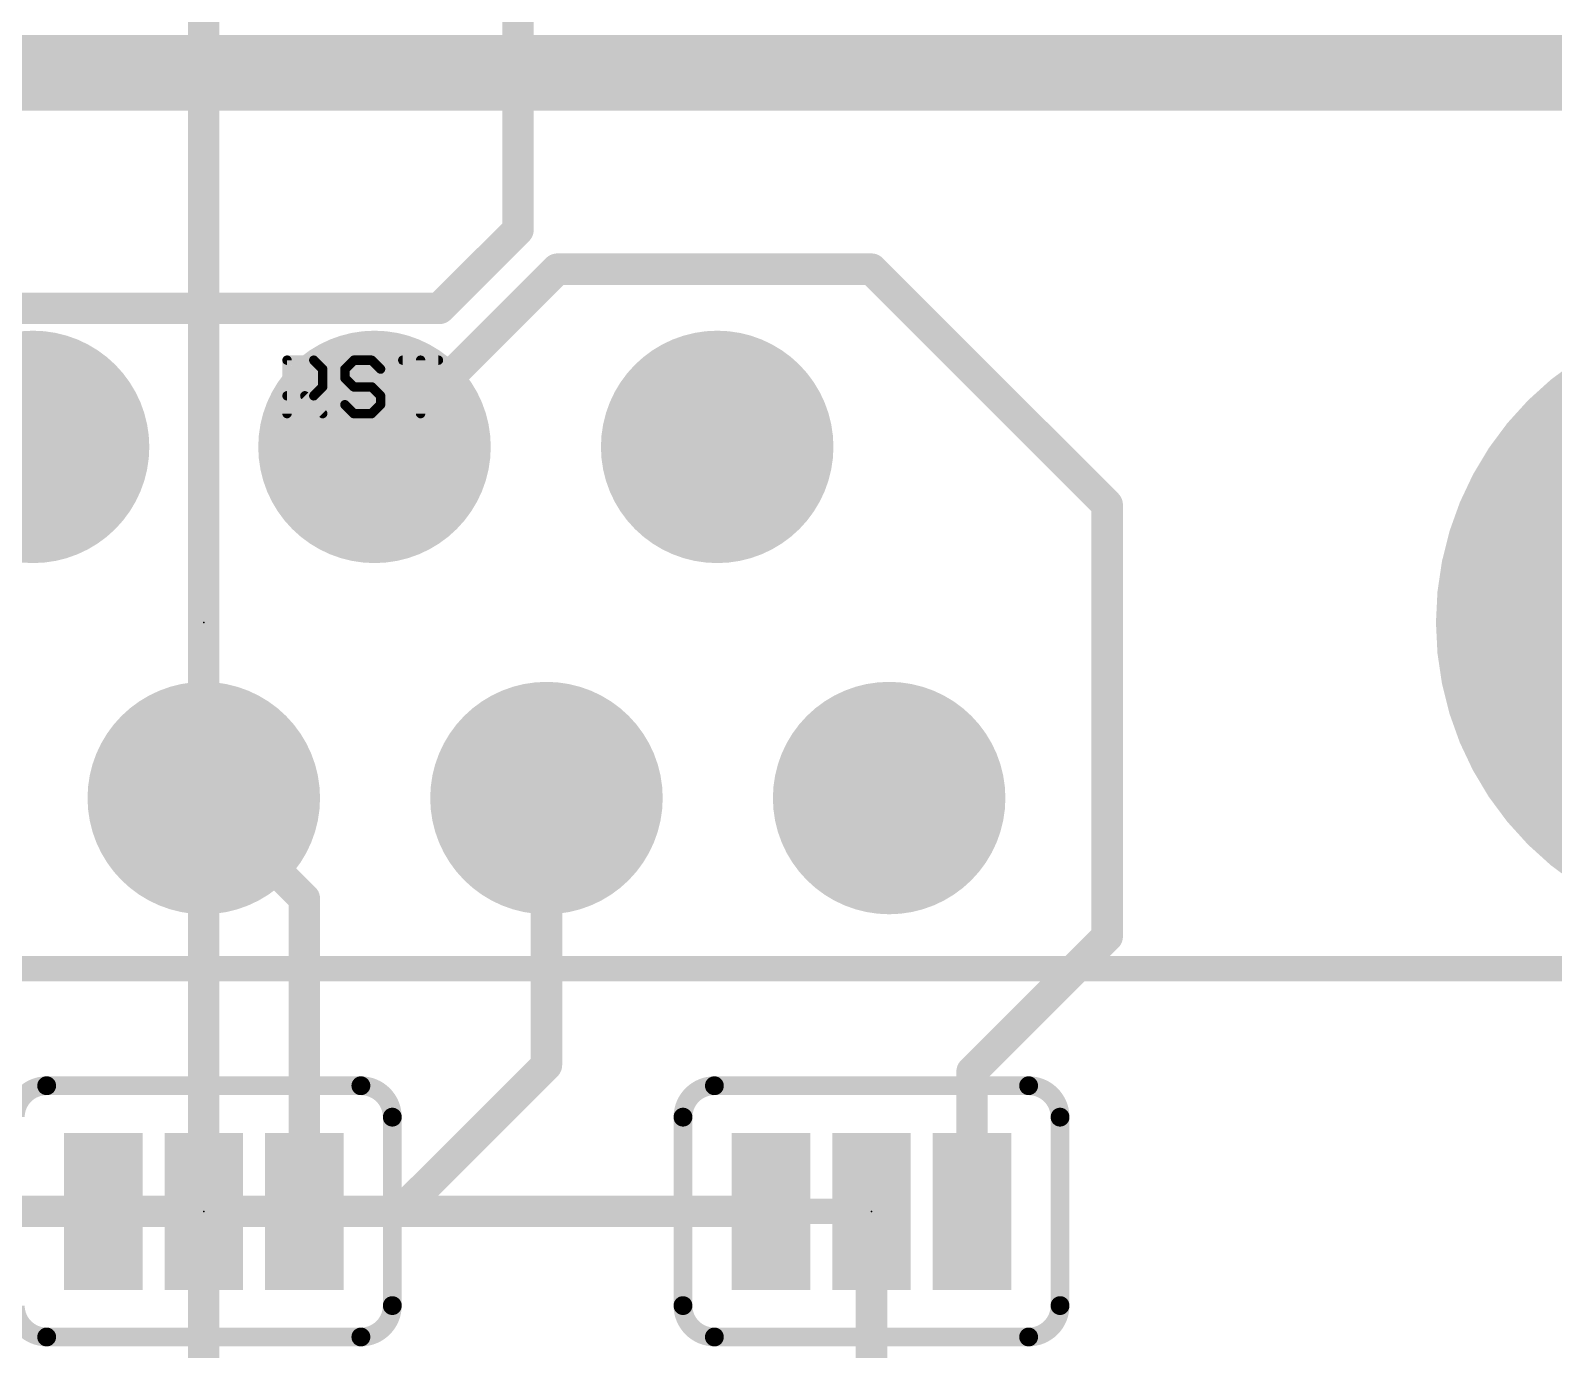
# Model space of a CAD drawing. Extents: x -28 to 79, y -27 to 67.
# Drawn here: x 25.27 to 37.58, y 44.92 to 55.59 of the extents above; entities that cross this region are included whole.
import ezdxf

# ---------------------------------------------------------------- set-up
doc = ezdxf.new("R2010")
doc.units = 0
for name, color, linetype in [('1', 12, 'CONTINUOUS'), ('16', 132, 'CONTINUOUS'), ('17', 110, 'CONTINUOUS'), ('21', 41, 'CONTINUOUS'), ('23', 53, 'CONTINUOUS'), ('51', 53, 'CONTINUOUS')]:
    doc.layers.add(name, color=color, linetype=linetype)

# ---------------------------------------------------------------- blocks, each defined once
blk = doc.blocks.new('RECT')
blk.add_solid([(-0.5, -0.5), (0.5, -0.5), (-0.5, 0.5), (0.5, 0.5)])
blk = doc.blocks.new('ROUNDP')
at = {"const_width": 0.5}
blk.add_lwpolyline([(0, -0.25, 1), (0, 0.25, 1), (0, -0.25)], format="xyb", dxfattribs=at)

msp = doc.modelspace()

# ---------------------------------------------------------------- linework, layer by layer
at = {"layer": '1'}
for points, const_width in [([(40.3225, 55.245), (23.495, 55.245)], 0.6096), ([(28.09, 52.22), (29.5275, 53.6575)], 0.254), ([(29.5275, 53.6575), (32.0675, 53.6575)], 0.254), ([(32.0675, 53.6575), (33.9725, 51.7525)], 0.254), ([(28.05, 52.22), (28.09, 52.22)], 0.254), ([(33.9725, 48.26), (33.9725, 51.7525)], 0.254), ([(27.4828, 48.5672), (26.67, 49.38)], 0.254), ([(27.4828, 46.0375), (27.4828, 48.5672)], 0.254), ([(32.8803, 47.1678), (33.9725, 48.26)], 0.254), ([(32.8803, 47.1678), (32.8803, 46.0375)], 0.254), ([(24.13, 46.0375), (25.8572, 46.0375)], 0.254), ([(26.67, 46.0375), (26.035, 46.0375)], 0.2032), ([(27.4828, 46.0375), (31.2547, 46.0375)], 0.254), ([(32.0675, 46.0375), (31.4325, 46.0375)], 0.2032), ([(32.0675, 46.0375), (32.0675, 44.1325)], 0.254)]:
    msp.add_lwpolyline(points, dxfattribs=dict(at, const_width=const_width))
for points, const_width in [([(29.5275, 53.721, 1), (29.5275, 53.594)], 0.127), ([(29.5724, 53.6126, 1), (29.4826, 53.7024)], 0.127), ([(32.1124, 53.7024, 1), (32.0226, 53.6126)], 0.127), ([(32.0675, 53.594, 1), (32.0675, 53.721)], 0.127), ([(28.05, 52.2835, 1), (28.05, 52.1565)], 0.127), ([(28.0451, 52.2649, 1), (28.1349, 52.1751)], 0.127), ([(28.09, 52.1565, 1), (28.09, 52.2835)], 0.127), ([(34.036, 51.7525, 1), (33.909, 51.7525)], 0.127), ([(33.9276, 51.7076, 1), (34.0174, 51.7974)], 0.127), ([(26.7149, 49.4249, 1), (26.6251, 49.3351)], 0.127), ([(27.5463, 48.5672, 1), (27.4193, 48.5672)], 0.127), ([(27.4379, 48.5223, 1), (27.5277, 48.6121)], 0.127), ([(34.0174, 48.2151, 1), (33.9276, 48.3049)], 0.127), ([(33.909, 48.26, 1), (34.036, 48.26)], 0.127), ([(32.9438, 47.1678, 1), (32.8168, 47.1678)], 0.127), ([(32.8354, 47.2127, 1), (32.9252, 47.1229)], 0.127), ([(25.8572, 45.974, 1), (25.8572, 46.101)], 0.127), ([(26.035, 46.0883, 1), (26.035, 45.9867)], 0.1016), ([(26.67, 45.9867, 1), (26.67, 46.0883)], 0.1016), ([(27.4828, 46.101, 1), (27.4828, 45.974)], 0.127), ([(27.4193, 46.0375, 1), (27.5463, 46.0375)], 0.127), ([(31.2547, 45.974, 1), (31.2547, 46.101)], 0.127), ([(31.4325, 46.0883, 1), (31.4325, 45.9867)], 0.1016), ([(32.131, 46.0375, 1), (32.004, 46.0375)], 0.127), ([(32.0675, 45.9867, 1), (32.0675, 46.0883)], 0.1016), ([(32.8168, 46.0375, 1), (32.9438, 46.0375)], 0.127)]:
    msp.add_lwpolyline(points, format="xyb", dxfattribs=dict(at, const_width=const_width))
at = {"layer": '16', "const_width": 0.254}
for points in [[(29.44, 49.38), (29.44, 47.22)], [(29.44, 47.22), (28.2575, 46.0375)], [(28.2575, 46.0375), (24.13, 46.0375)]]:
    msp.add_lwpolyline(points, dxfattribs=at)
at = {"layer": '16', "const_width": 0.127}
for points in [[(29.5035, 49.38, 1), (29.3765, 49.38)], [(29.3765, 47.22, 1), (29.5035, 47.22)], [(29.4849, 47.1751, 1), (29.3951, 47.2649)], [(28.2126, 46.0824, 1), (28.3024, 45.9926)], [(28.2575, 45.974, 1), (28.2575, 46.101)]]:
    msp.add_lwpolyline(points, format="xyb", dxfattribs=at)
at = {"layer": '21'}
for points, const_width in [([(11.27, 48), (42.07, 48)], 0.2032), ([(25.4, 47.0535), (27.94, 47.0535)], 0.1524), ([(30.7975, 47.0535), (33.3375, 47.0535)], 0.1524), ([(28.194, 46.7995), (28.194, 45.2755)], 0.1524), ([(30.5435, 46.7995), (30.5435, 45.2755)], 0.1524), ([(33.5915, 46.7995), (33.5915, 45.2755)], 0.1524), ([(27.94, 45.0215), (25.4, 45.0215)], 0.1524), ([(33.3375, 45.0215), (30.7975, 45.0215)], 0.1524)]:
    msp.add_lwpolyline(points, dxfattribs=dict(at, const_width=const_width))
for points, const_width in [([(25.4, 47.0535, 0.4142), (25.146, 46.7995)], 0.1524), ([(25.4, 47.0916, 1), (25.4, 47.0154)], 0.0762), ([(25.4, 47.0154, 1), (25.4, 47.0916)], 0.0762), ([(28.194, 46.7995, 0.4142), (27.94, 47.0535)], 0.1524), ([(27.94, 47.0916, 1), (27.94, 47.0154)], 0.0762), ([(27.94, 47.0154, 1), (27.94, 47.0916)], 0.0762), ([(30.7975, 47.0535, 0.4142), (30.5435, 46.7995)], 0.1524), ([(30.7975, 47.0916, 1), (30.7975, 47.0154)], 0.0762), ([(30.7975, 47.0154, 1), (30.7975, 47.0916)], 0.0762), ([(33.5915, 46.7995, 0.4142), (33.3375, 47.0535)], 0.1524), ([(33.3375, 47.0916, 1), (33.3375, 47.0154)], 0.0762), ([(33.3375, 47.0154, 1), (33.3375, 47.0916)], 0.0762), ([(28.2321, 46.7995, 1), (28.1559, 46.7995)], 0.0762), ([(28.1559, 46.7995, 1), (28.2321, 46.7995)], 0.0762), ([(30.5816, 46.7995, 1), (30.5054, 46.7995)], 0.0762), ([(30.5054, 46.7995, 1), (30.5816, 46.7995)], 0.0762), ([(33.6296, 46.7995, 1), (33.5534, 46.7995)], 0.0762), ([(33.5534, 46.7995, 1), (33.6296, 46.7995)], 0.0762), ([(25.146, 45.2755, 0.4142), (25.4, 45.0215)], 0.1524), ([(27.94, 45.0215, 0.4142), (28.194, 45.2755)], 0.1524), ([(28.2321, 45.2755, 1), (28.1559, 45.2755)], 0.0762), ([(28.1559, 45.2755, 1), (28.2321, 45.2755)], 0.0762), ([(30.5435, 45.2755, 0.4142), (30.7975, 45.0215)], 0.1524), ([(30.5816, 45.2755, 1), (30.5054, 45.2755)], 0.0762), ([(30.5054, 45.2755, 1), (30.5816, 45.2755)], 0.0762), ([(33.3375, 45.0215, 0.4142), (33.5915, 45.2755)], 0.1524), ([(33.6296, 45.2755, 1), (33.5534, 45.2755)], 0.0762), ([(33.5534, 45.2755, 1), (33.6296, 45.2755)], 0.0762), ([(25.4, 45.0596, 1), (25.4, 44.9834)], 0.0762), ([(25.4, 44.9834, 1), (25.4, 45.0596)], 0.0762), ([(27.94, 45.0596, 1), (27.94, 44.9834)], 0.0762), ([(27.94, 44.9834, 1), (27.94, 45.0596)], 0.0762), ([(30.7975, 45.0596, 1), (30.7975, 44.9834)], 0.0762), ([(30.7975, 44.9834, 1), (30.7975, 45.0596)], 0.0762), ([(33.3375, 45.0596, 1), (33.3375, 44.9834)], 0.0762), ([(33.3375, 44.9834, 1), (33.3375, 45.0596)], 0.0762)]:
    msp.add_lwpolyline(points, format="xyb", dxfattribs=dict(at, const_width=const_width))
at = {"layer": '23'}
for p in [(26.67, 50.8), (26.67, 46.0375), (32.0675, 46.0375)]:
    msp.add_point(p, dxfattribs=at)
at = {"layer": '51'}
for points, const_width in [([(26.67, 62.23), (26.67, -6.35)], 0.254), ([(29.21, 57.785), (29.21, 53.975)], 0.254), ([(29.21, 53.975), (28.575, 53.34)], 0.254), ([(28.575, 53.34), (22.225, 53.34)], 0.254), ([(27.3431, 52.4891), (27.3431, 52.9213)], 0.0762), ([(27.3431, 52.9213), (27.5592, 52.9213)], 0.0762), ([(27.5592, 52.9213), (27.6312, 52.8492)], 0.0762), ([(27.8829, 52.9213), (27.8109, 52.8492)], 0.0762), ([(28.0269, 52.9213), (27.8829, 52.9213)], 0.0762), ([(28.099, 52.8492), (28.0269, 52.9213)], 0.0762), ([(28.2786, 52.9213), (28.5667, 52.9213)], 0.0762), ([(28.4227, 52.4891), (28.4227, 52.9213)], 0.0762), ([(27.6312, 52.8492), (27.6312, 52.7052)], 0.0762), ([(27.8109, 52.8492), (27.8109, 52.7772)], 0.0762), ([(27.6312, 52.7052), (27.5592, 52.6332)], 0.0762), ([(27.8109, 52.7772), (27.8829, 52.7052)], 0.0762), ([(27.8829, 52.7052), (28.0269, 52.7052)], 0.0762), ([(28.0269, 52.7052), (28.099, 52.6332)], 0.0762), ([(27.5592, 52.6332), (27.3431, 52.6332)], 0.0762), ([(27.4872, 52.6332), (27.6312, 52.4891)], 0.0762), ([(27.8829, 52.4891), (27.8109, 52.5611)], 0.0762), ([(28.099, 52.5611), (28.0269, 52.4891)], 0.0762), ([(28.099, 52.6332), (28.099, 52.5611)], 0.0762), ([(28.0269, 52.4891), (27.8829, 52.4891)], 0.0762)]:
    msp.add_lwpolyline(points, dxfattribs=dict(at, const_width=const_width))
for points, const_width in [([(29.2549, 53.9301, 1), (29.1651, 54.0199)], 0.127), ([(29.1465, 53.975, 1), (29.2735, 53.975)], 0.127), ([(28.5301, 53.3849, 1), (28.6199, 53.2951)], 0.127), ([(28.575, 53.2765, 1), (28.575, 53.4035)], 0.127), ([(27.3621, 52.9213, 1), (27.324, 52.9213)], 0.0381), ([(27.3431, 52.9403, 1), (27.3431, 52.9022)], 0.0381), ([(27.5727, 52.9347, 1), (27.5457, 52.9078)], 0.0381), ([(27.5592, 52.9022, 1), (27.5592, 52.9403)], 0.0381), ([(27.8829, 52.9403, 1), (27.8829, 52.9022)], 0.0381), ([(27.8964, 52.9078, 1), (27.8694, 52.9347)], 0.0381), ([(28.0404, 52.9347, 1), (28.0135, 52.9078)], 0.0381), ([(28.0269, 52.9022, 1), (28.0269, 52.9403)], 0.0381), ([(28.2786, 52.9403, 1), (28.2786, 52.9022)], 0.0381), ([(28.4417, 52.9213, 1), (28.4036, 52.9213)], 0.0381), ([(28.5667, 52.9022, 1), (28.5667, 52.9403)], 0.0381), ([(27.6503, 52.8492, 1), (27.6122, 52.8492)], 0.0381), ([(27.6177, 52.8358, 1), (27.6447, 52.8627)], 0.0381), ([(27.8299, 52.8492, 1), (27.7918, 52.8492)], 0.0381), ([(27.7974, 52.8627, 1), (27.8243, 52.8358)], 0.0381), ([(28.0855, 52.8358, 1), (28.1124, 52.8627)], 0.0381), ([(27.6122, 52.7052, 1), (27.6503, 52.7052)], 0.0381), ([(27.6447, 52.6917, 1), (27.6177, 52.7187)], 0.0381), ([(27.8243, 52.7907, 1), (27.7974, 52.7637)], 0.0381), ([(27.7918, 52.7772, 1), (27.8299, 52.7772)], 0.0381), ([(27.8829, 52.7242, 1), (27.8829, 52.6861)], 0.0381), ([(27.8694, 52.6917, 1), (27.8964, 52.7187)], 0.0381), ([(28.0404, 52.7187, 1), (28.0135, 52.6917)], 0.0381), ([(28.0269, 52.6861, 1), (28.0269, 52.7242)], 0.0381), ([(27.3431, 52.6522, 1), (27.3431, 52.6141)], 0.0381), ([(27.5006, 52.6466, 1), (27.4737, 52.6197)], 0.0381), ([(27.5457, 52.6466, 1), (27.5727, 52.6197)], 0.0381), ([(27.5592, 52.6141, 1), (27.5592, 52.6522)], 0.0381), ([(27.8243, 52.5746, 1), (27.7974, 52.5477)], 0.0381), ([(28.118, 52.6332, 1), (28.0799, 52.6332)], 0.0381), ([(28.0799, 52.5611, 1), (28.118, 52.5611)], 0.0381), ([(28.0855, 52.6197, 1), (28.1124, 52.6466)], 0.0381), ([(28.1124, 52.5477, 1), (28.0855, 52.5746)], 0.0381), ([(27.324, 52.4891, 1), (27.3621, 52.4891)], 0.0381), ([(27.6177, 52.4756, 1), (27.6447, 52.5026)], 0.0381), ([(27.8829, 52.5082, 1), (27.8829, 52.4701)], 0.0381), ([(27.8694, 52.4756, 1), (27.8964, 52.5026)], 0.0381), ([(28.0135, 52.5026, 1), (28.0404, 52.4756)], 0.0381), ([(28.0269, 52.4701, 1), (28.0269, 52.5082)], 0.0381), ([(28.4036, 52.4891, 1), (28.4417, 52.4891)], 0.0381)]:
    msp.add_lwpolyline(points, format="xyb", dxfattribs=dict(at, const_width=const_width))

# ---------------------------------------------------------------- block references
at = {"layer": '1', "xscale": 0.635, "yscale": 1.27, "rotation": 180}
for p in [(25.8572, 46.0375), (26.67, 46.0375), (27.4828, 46.0375), (31.2547, 46.0375), (32.0675, 46.0375), (32.8803, 46.0375)]:
    msp.add_blockref('RECT', p, dxfattribs=at)
at = {"layer": '17'}
for p, xscale, yscale in [((39.17, 50.8), 5.08, 5.08), ((39.17, 50.8), 5.08, 5.08), ((25.29, 52.22), 1.8796, 1.8796), ((25.29, 52.22), 1.8796, 1.8796), ((28.05, 52.22), 1.8796, 1.8796), ((28.05, 52.22), 1.8796, 1.8796), ((30.82, 52.22), 1.8796, 1.8796), ((30.82, 52.22), 1.8796, 1.8796), ((26.67, 49.38), 1.8796, 1.8796), ((26.67, 49.38), 1.8796, 1.8796), ((29.44, 49.38), 1.8796, 1.8796), ((29.44, 49.38), 1.8796, 1.8796), ((32.21, 49.38), 1.8796, 1.8796), ((32.21, 49.38), 1.8796, 1.8796)]:
    msp.add_blockref('ROUNDP', p, dxfattribs=dict(at, xscale=xscale, yscale=yscale))

doc.saveas('drawing.dxf')
